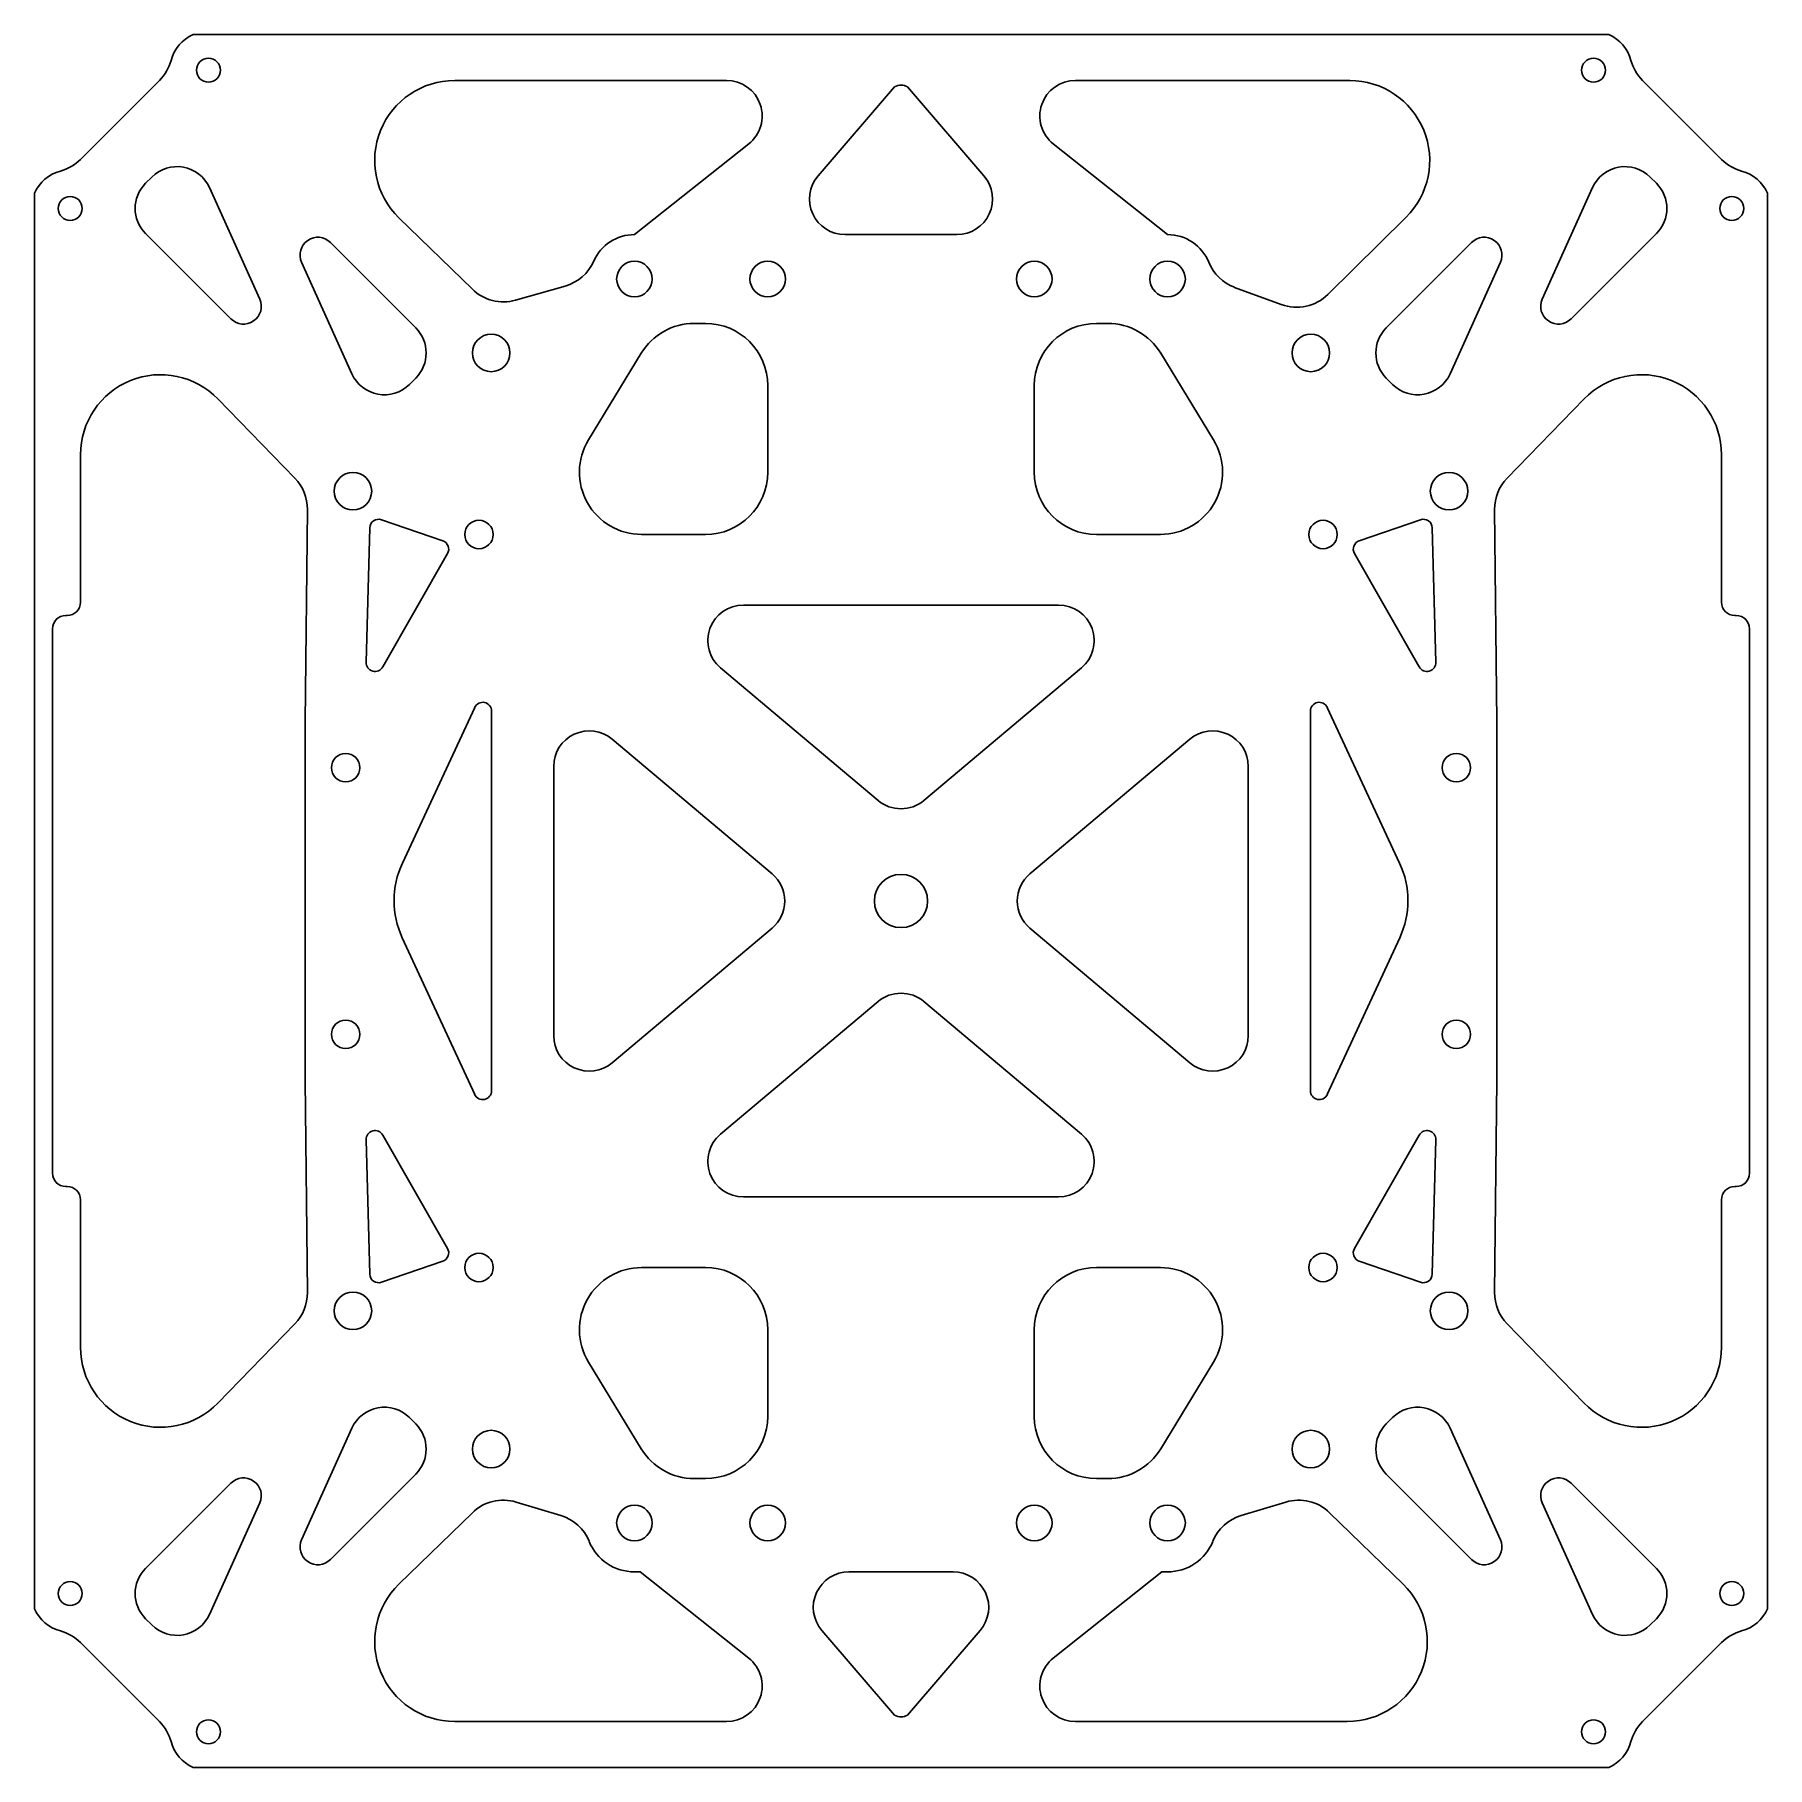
# Model space of a CAD drawing. Header units: millimetres. Extents: x -98 to 98, y -98 to 98.
import ezdxf

# ---------------------------------------------------------------- set-up
doc = ezdxf.new("R2010")
doc.units = ezdxf.units.MM

msp = doc.modelspace()

# ---------------------------------------------------------------- linework, layer by layer
at = {"color": 7, "linetype": 'Continuous', "lineweight": 25}
for p, q in [((79.65, 97.5), (-79.65, 97.5)), ((-92.34, 83.45), (-83.45, 92.34)), ((-19.62, 92.34), (-50.23, 92.34)), ((50.5, 92.34), (19.62, 92.34)), ((83.45, 92.34), (92.34, 83.45)), ((-9.34, 81.6), (-0.73, 91.64)), ((9.34, 81.6), (0.73, 91.63)), ((-17.13, 85.2), (-30, 75)), ((17.13, 85.2), (30, 75)), ((-84.31, 81.48), (-85.01, 80.77)), ((-72.17, 67.75), (-77.83, 80.3)), ((77.83, 80.3), (72.17, 67.75)), ((85.01, 80.77), (84.31, 81.48)), ((-97.5, 79.65), (-97.5, -79.65)), ((97.5, -79.65), (97.5, 79.65)), ((-56.51, 76.89), (-48.24, 68.84)), ((48.04, 68.26), (56.82, 76.93)), ((-85.01, 75.12), (-75.41, 65.51)), ((-54.61, 64.51), (-64.22, 74.12)), ((-6.3, 75), (6.3, 75)), ((64.22, 74.12), (54.61, 64.51)), ((75.41, 65.51), (85.01, 75.12)), ((-67.45, 71.88), (-61.79, 59.33)), ((61.79, 59.33), (67.45, 71.88)), ((-43.38, 67.62), (-37.79, 69.21)), ((37.54, 69.06), (42.8, 67.13)), ((-22, 65), (-23.26, 65)), ((23.26, 65), (22, 65)), ((-29.24, 61.64), (-35.17, 51.89)), ((35.17, 51.89), (29.24, 61.64)), ((-55.32, 58.14), (-54.61, 58.85)), ((54.61, 58.85), (55.32, 58.14)), ((-15, 48.25), (-15, 58)), ((15, 58), (15, 48.25)), ((-68.23, 47.6), (-76.89, 56.51)), ((68.23, 47.6), (76.89, 56.51)), ((-92.34, 50.23), (-92.34, 33.62)), ((92.34, 33.62), (92.34, 50.23)), ((-67.05, 20.19), (-66.81, 44.06)), ((-51.58, 40.54), (-58.46, 42.9)), ((58.46, 42.9), (51.58, 40.54)), ((66.81, 44.06), (67.05, 20.19)), ((-59.79, 41.98), (-60.19, 26.87)), ((-29.19, 41.25), (-22, 41.25)), ((22, 41.25), (29.19, 41.25)), ((60.19, 26.87), (59.79, 41.98)), ((-58.32, 26.35), (-51.03, 39.1)), ((51.03, 39.1), (58.32, 26.35)), ((17.74, 33.31), (-17.74, 33.31)), ((-94, 32.12), (-93.84, 32.12)), ((93.84, 32.12), (94, 32.12)), ((-95.5, -30.62), (-95.5, 30.62)), ((95.5, 30.62), (95.5, -30.62)), ((-20.31, 26.25), (-2.58, 11.32)), ((2.58, 11.32), (20.31, 26.25)), ((-47.98, 21.78), (-56.12, 4.25)), ((56.12, 4.25), (47.98, 21.78)), ((-67.05, 20.19), (-67.05, -20.19)), ((-46.08, -21.35), (-46.08, 21.36)), ((46.08, 21.36), (46.08, -21.35)), ((67.05, -20.19), (67.05, 20.19)), ((-14.51, 3.06), (-32.5, 18.21)), ((32.5, 18.21), (14.51, 3.06)), ((-39.08, 15.15), (-39.08, -15.15)), ((39.08, -15.15), (39.08, 15.15)), ((-32.5, -18.21), (-14.51, -3.06)), ((14.51, -3.06), (32.5, -18.21)), ((-56.13, -4.16), (-47.98, -21.77)), ((47.98, -21.77), (56.13, -4.16)), ((-2.58, -11.32), (-20.31, -26.25)), ((20.31, -26.25), (2.58, -11.32)), ((-67.05, -20.19), (-66.81, -44.06)), ((66.81, -44.06), (67.05, -20.19)), ((-60.19, -26.87), (-59.79, -41.98)), ((-51.03, -39.1), (-58.32, -26.35)), ((58.32, -26.35), (51.03, -39.1)), ((59.79, -41.98), (60.19, -26.87)), ((-93.84, -32.12), (-94, -32.12)), ((94, -32.12), (93.84, -32.12)), ((-92.34, -33.62), (-92.34, -50.23)), ((-17.74, -33.31), (17.74, -33.31)), ((92.34, -50.23), (92.34, -33.62)), ((-58.46, -42.9), (-51.58, -40.54)), ((51.58, -40.54), (58.46, -42.9)), ((-22, -41.25), (-29.19, -41.25)), ((29.19, -41.25), (22, -41.25)), ((-68.23, -47.6), (-76.89, -56.51)), ((-15, -58), (-15, -48.25)), ((15, -48.25), (15, -58)), ((68.23, -47.6), (76.89, -56.51)), ((-35.17, -51.89), (-29.24, -61.64)), ((29.24, -61.64), (35.17, -51.89)), ((-54.61, -58.85), (-55.32, -58.14)), ((55.32, -58.14), (54.61, -58.85)), ((-61.79, -59.33), (-67.45, -71.88)), ((67.45, -71.88), (61.79, -59.33)), ((-75.41, -65.51), (-85.01, -75.12)), ((-64.22, -74.12), (-54.61, -64.51)), ((-23.26, -65), (-22, -65)), ((22, -65), (23.26, -65)), ((54.61, -64.51), (64.22, -74.12)), ((85.01, -75.12), (75.41, -65.51)), ((-77.83, -80.3), (-72.17, -67.75)), ((-43.3, -67.64), (-38.28, -69.16)), ((38.28, -69.16), (43.3, -67.64)), ((72.17, -67.75), (77.83, -80.3)), ((-56.51, -76.89), (-48.24, -68.84)), ((48.24, -68.84), (56.51, -76.89)), ((-30, -75.5), (-29.37, -75.5)), ((-17.13, -85.2), (-29.37, -75.5)), ((-5.87, -75.5), (5.87, -75.5)), ((17.13, -85.2), (29.37, -75.5)), ((29.37, -75.5), (30, -75.5)), ((-85.01, -80.77), (-84.31, -81.48)), ((84.31, -81.48), (85.01, -80.77)), ((-92.34, -83.45), (-83.45, -92.34)), ((-8.91, -82.1), (-0.73, -91.64)), ((8.91, -82.1), (0.73, -91.63)), ((83.45, -92.34), (92.34, -83.45)), ((-50.23, -92.34), (-19.62, -92.34)), ((19.62, -92.34), (50.23, -92.34)), ((-79.65, -97.5), (79.65, -97.5))]:
    msp.add_line(p, q, dxfattribs=at)
for centre, radius in [((-77.94, 93.5), 1.35), ((77.94, 93.5), 1.35), ((-93.5, 77.94), 1.35), ((93.5, 77.94), 1.35), ((-30, 70), 2), ((-15, 70), 2), ((15, 70), 2), ((30, 70), 2), ((-46.12, 61.68), 2.11), ((46.12, 61.68), 2.11), ((-61.68, 46.12), 2.11), ((61.68, 46.12), 2.11), ((-47.5, 41.25), 1.6), ((47.5, 41.25), 1.6), ((-62.5, 15), 1.6), ((62.5, 15), 1.6), ((0, 0), 3), ((-62.5, -15), 1.6), ((62.5, -15), 1.6), ((-47.5, -41.25), 1.6), ((47.5, -41.25), 1.6), ((-61.68, -46.12), 2.11), ((61.68, -46.12), 2.11), ((-46.12, -61.68), 2.11), ((46.12, -61.68), 2.11), ((-30, -70), 2), ((-15, -70), 2), ((15, -70), 2), ((30, -70), 2), ((-93.5, -77.94), 1.35), ((93.5, -77.94), 1.35), ((-77.94, -93.5), 1.35), ((77.94, -93.5), 1.35)]:
    msp.add_circle(centre, radius, dxfattribs=at)
for centre, radius, start, end in [((-77.94, 93.5), 4.35, 113.141, 165.2615), ((77.94, 93.5), 4.35, 14.7385, 66.859), ((-86.99, 95.88), 5, 315, 345.2615), ((86.99, 95.88), 5, 194.7385, 225), ((-50.23, 83.34), 9, 90, 225.8037), ((-19.62, 88.34), 4, 308.4088, 90), ((0, 90.17), 1.64, 63.3504, 116.3143), ((19.62, 88.34), 4, 90, 231.5912), ((50.5, 83.34), 9, 314.6421, 90), ((-93.5, 77.94), 4.35, 104.7385, 156.859), ((-95.88, 86.99), 5, 284.7385, 315), ((-81.48, 78.65), 4, 24.2744, 135), ((81.48, 78.65), 4, 45, 155.7256), ((95.88, 86.99), 5, 225, 255.2615), ((93.5, 77.94), 4.35, 23.141, 75.2615), ((-82.19, 77.94), 4, 135, 225), ((-6.3, 79), 4, 139.3852, 270), ((6.3, 79), 4, 270, 40.6148), ((82.19, 77.94), 4, 315, 45), ((-65.63, 72.7), 2, 45, 204.2744), ((-30, 70), 5, 90, 156.3165), ((30, 70), 5, 22.0684, 90), ((65.63, 72.7), 2, 335.7256, 135), ((-39.16, 74.02), 5, 285.856, 336.3165), ((39.27, 73.76), 5, 202.0684, 249.7905), ((-44.75, 72.43), 5, 225.8037, 285.856), ((44.53, 71.82), 5, 249.7905, 314.6421), ((-73.99, 66.92), 2, 225, 24.2744), ((73.99, 66.92), 2, 155.7256, 315), ((-57.44, 61.68), 4, 315, 45), ((-23.26, 58), 7, 90, 148.6713), ((-22, 58), 7, 0, 90), ((22, 58), 7, 90, 180), ((23.26, 58), 7, 31.3287, 90), ((57.44, 61.68), 4, 135, 225), ((-83.34, 50.23), 9, 44.1963, 180), ((-58.15, 60.97), 4, 204.2744, 315), ((58.15, 60.97), 4, 225, 335.7256), ((83.34, 50.23), 9, 0, 135.8037), ((-29.19, 48.25), 7, 148.6713, 270), ((29.19, 48.25), 7, 270, 31.3287), ((-71.81, 44.11), 5, 359.4297, 44.1963), ((-22, 48.25), 7, 270, 0), ((22, 48.25), 7, 180, 270), ((71.81, 44.11), 5, 135.8037, 180.5703), ((-58.79, 41.96), 1, 71.0317, 178.4912), ((58.79, 41.96), 1, 1.5088, 108.9683), ((-51.9, 39.59), 1, 330.2551, 71.0317), ((51.9, 39.59), 1, 108.9683, 209.7449), ((-93.84, 33.62), 1.5, 270, 0), ((-17.74, 29.31), 4, 90, 229.9103), ((17.74, 29.31), 4, 310.0897, 90), ((93.84, 33.62), 1.5, 180, 270), ((-94, 30.62), 1.5, 90, 180), ((94, 30.62), 1.5, 0, 90), ((-59.19, 26.84), 1, 178.4912, 330.2551), ((59.19, 26.84), 1, 209.7449, 1.5088), ((-47.08, 21.36), 1, 360, 155.0953), ((47.08, 21.36), 1, 24.9047, 180), ((-35.08, 15.15), 4, 49.9103, 180), ((35.08, 15.15), 4, 0, 130.0897), ((0, 14.38), 4, 229.9103, 310.0897), ((-47.05, 0.04), 10, 155.0953, 204.8274), ((47.05, 0.04), 10, 335.1726, 24.9047), ((-17.08, 0), 4, 310.0897, 49.9103), ((17.08, 0), 4, 130.0897, 229.9103), ((0, -14.38), 4, 49.9103, 130.0897), ((-35.08, -15.15), 4, 180, 310.0897), ((35.08, -15.15), 4, 229.9103, 0), ((-47.08, -21.35), 1, 204.8274, 0), ((47.08, -21.35), 1, 180, 335.1726), ((-59.19, -26.84), 1, 29.7449, 181.5088), ((-17.74, -29.31), 4, 130.0897, 270), ((17.74, -29.31), 4, 270, 49.9103), ((59.19, -26.84), 1, 358.4912, 150.2551), ((-94, -30.62), 1.5, 180, 270), ((94, -30.62), 1.5, 270, 0), ((-93.84, -33.62), 1.5, 0, 90), ((93.84, -33.62), 1.5, 90, 180), ((-51.9, -39.59), 1, 288.9683, 29.7449), ((51.9, -39.59), 1, 150.2551, 251.0317), ((-58.79, -41.96), 1, 181.5088, 288.9683), ((-29.19, -48.25), 7, 90, 211.3287), ((-22, -48.25), 7, 0, 90), ((22, -48.25), 7, 90, 180), ((29.19, -48.25), 7, 328.6713, 90), ((58.79, -41.96), 1, 251.0317, 358.4912), ((-71.81, -44.11), 5, 315.8037, 0.5703), ((71.81, -44.11), 5, 179.4297, 224.1963), ((-83.34, -50.23), 9, 180, 315.8037), ((83.34, -50.23), 9, 224.1963, 0), ((-58.15, -60.97), 4, 45, 155.7256), ((-22, -58), 7, 270, 0), ((22, -58), 7, 180, 270), ((58.15, -60.97), 4, 24.2744, 135), ((-57.44, -61.68), 4, 315, 45), ((57.44, -61.68), 4, 135, 225), ((-23.26, -58), 7, 211.3287, 270), ((23.26, -58), 7, 270, 328.6713), ((-73.99, -66.92), 2, 335.7256, 135), ((73.99, -66.92), 2, 45, 204.2744), ((-44.75, -72.43), 5, 73.1887, 134.1963), ((44.75, -72.43), 5, 45.8037, 106.8113), ((-39.73, -73.94), 5, 22.0684, 73.1887), ((39.73, -73.94), 5, 106.8113, 157.9316), ((-65.63, -72.7), 2, 155.7256, 315), ((-30, -70), 5.5, 202.0684, 270), ((30, -70), 5.5, 270, 337.9316), ((65.63, -72.7), 2, 225, 24.2744), ((-82.19, -77.94), 4, 135, 225), ((-5.87, -79.5), 4, 90, 220.6148), ((5.87, -79.5), 4, 319.3852, 90), ((82.19, -77.94), 4, 315, 45), ((-50.23, -83.34), 9, 134.1963, 270), ((50.23, -83.34), 9, 270, 45.8037), ((-93.5, -77.94), 4.35, 203.141, 255.2615), ((93.5, -77.94), 4.35, 284.7385, 336.859), ((-81.48, -78.65), 4, 225, 335.7256), ((81.48, -78.65), 4, 204.2744, 315), ((-95.88, -86.99), 5, 45, 75.2615), ((95.88, -86.99), 5, 104.7385, 135), ((-19.62, -88.34), 4, 270, 51.5912), ((19.62, -88.34), 4, 128.4088, 270), ((0, -90.17), 1.64, 243.6857, 296.6496), ((-86.99, -95.88), 5, 14.7385, 45), ((86.99, -95.88), 5, 135, 165.2615), ((-77.94, -93.5), 4.35, 194.7385, 246.859), ((77.94, -93.5), 4.35, 293.141, 345.2615)]:
    msp.add_arc(centre, radius, start, end, dxfattribs=at)

doc.saveas('drawing.dxf')
